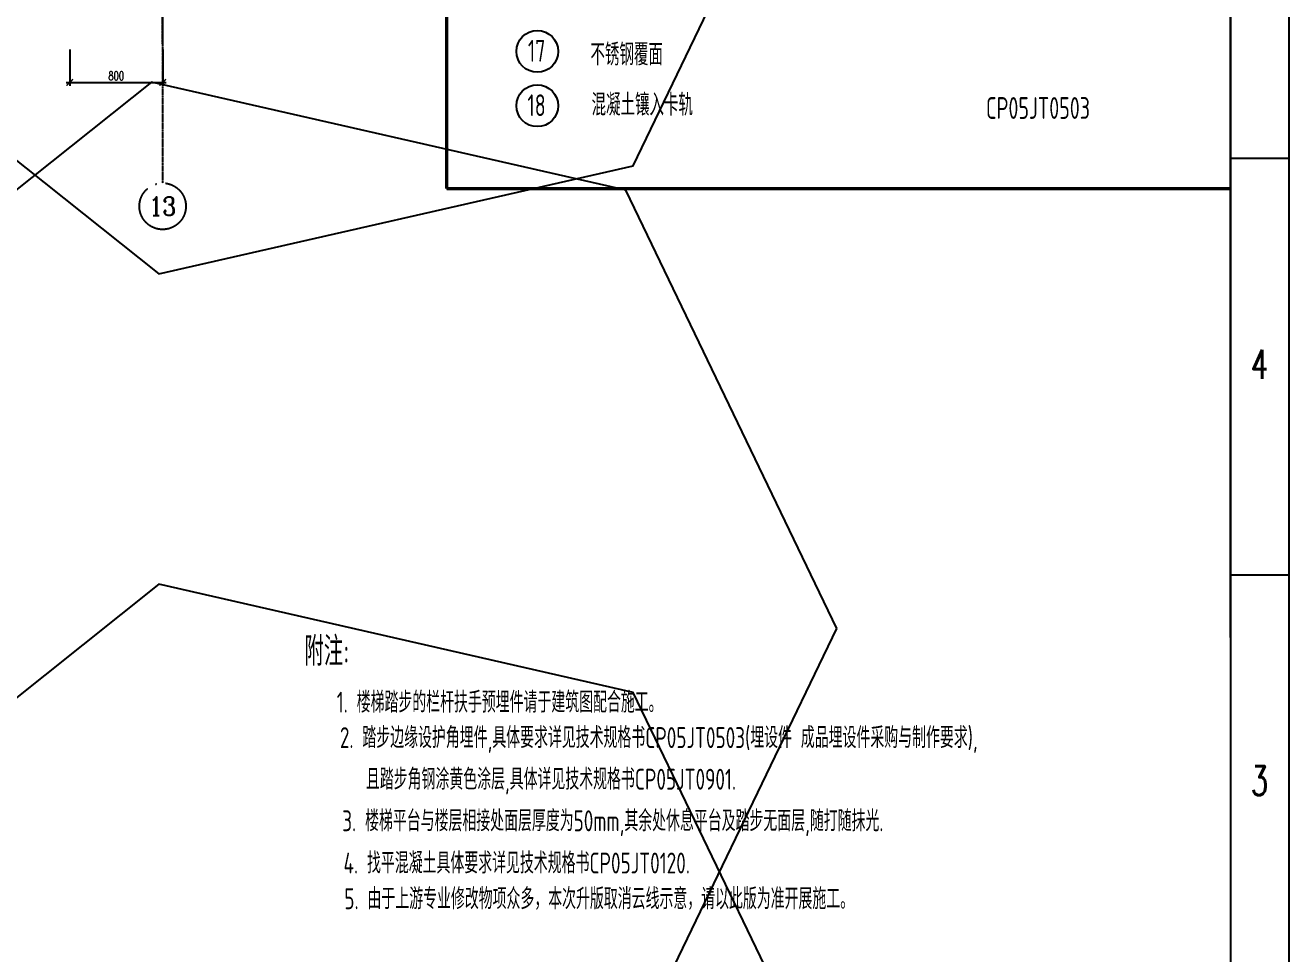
# Model space of a CAD drawing. Extents: x -383207 to 558143, y -95136 to 11777.
# Drawn here: x 501569 to 512447, y -82679 to -74681 of the extents above; entities that cross this region are included whole.
import ezdxf
from ezdxf.enums import TextEntityAlignment as Align

# ---------------------------------------------------------------- set-up
doc = ezdxf.new("R2010")
doc.units = 0
doc.linetypes.add('CONTINOUS', pattern=[0])
doc.linetypes.add('DOTE', pattern=[2.42, 2, -0.2, 0.02, -0.2])
doc.layers.get('0').update_dxf_attribs({"linetype": 'CONTINUOUS'})
doc.layers.get('Defpoints').update_dxf_attribs({"linetype": 'CONTINUOUS'})
for name, color, linetype in [('AXIS', 1, 'DOTE'), ('AXIS_TEXT', 7, 'CONTINUOUS'), ('C77(文本)', 7, 'CONTINUOUS'), ('DIM', 3, 'CONTINUOUS'), ('DOTE', 1, 'CONTINUOUS'), ('S_STAIR', 4, 'CONTINUOUS'), ('图框', 4, 'CONTINOUS'), ('缩略图', 4, 'CONTINUOUS')]:
    doc.layers.add(name, color=color, linetype=linetype)
doc.styles.add('_TCH_AXIS', font='COMPLEX', dxfattribs={"bigfont": 'GBCBIG'})
doc.styles.add('COMPLEX', font='COMPLEX')
doc.styles.add('HZ', font='TXT.shx', dxfattribs={"width": 0.7, "bigfont": 'hz.shx'})
doc.styles.add('RH', font='romans.shx', dxfattribs={"width": 0.7, "bigfont": 'hz.shx'})
doc.styles.add('S1', font='tssdeng.shx', dxfattribs={"width": 0.7, "bigfont": 'tssdchn.shx'})
doc.dimstyles.new('DIM25', dxfattribs={"dimtxt": 75, "dimasz": 40, "dimexe": 30, "dimexo": 50, "dimgap": 20, "dimtad": 1, "dimdec": 0, "dimzin": 0, "dimdsep": 46, "dimtxsty": 'RH', "dimblk": 'ARCHTICK', "dimcen": 0, "dimdle": 30, "dimclrd": 3, "dimclre": 3, "dimclrt": 3, "dimazin": 0, "dimtfac": 1, "dimtdec": 0, "dimtix": 1, "dimtmove": 2, "dimatfit": 3, "dimldrblk": '_DIMX', "dimfxl": 1, "dimtolj": 1, "dimtzin": 0, "dimarcsym": 0})

# ---------------------------------------------------------------- blocks, each defined once
blk = doc.blocks.new('_AXISO')
blk.add_circle((0, 0), 0.5)
at = {"layer": 'AXIS_TEXT', "style": 'COMPLEX', "width": 1.041667}
blk.add_attdef('A', text='', height=0.56, dxfattribs=at).set_placement((-0.25, -0.28), (0.25, -0.28), align=Align.FIT)
blk = doc.blocks.new('_ArchTick')
at = {"color": 0}
blk.add_lwpolyline([(-0.71, -0.71, 0.3, 0.3, 0), (0.71, 0.71, 0.5, 0.5, 0)], format="xyseb", dxfattribs=at)
blk = doc.blocks.new('*D102')
at = {"layer": 'Defpoints', "color": 0, "linetype": 'Continuous', "transparency": 16777216}
for p in [(501952, -74840), (502752, -74840), (502752, -75173)]:
    blk.add_point(p, dxfattribs=at)
at = {"layer": 'DIM', "color": 3, "linetype": 'Continuous', "lineweight": -2, "transparency": 16777216}
for p, q in [((501952, -74890), (501952, -75203)), ((502752, -74890), (502752, -75203)), ((501922, -75173), (502782, -75173))]:
    blk.add_line(p, q, dxfattribs=at)
at = {"layer": 'DIM', "color": 3, "linetype": 'Continuous', "lineweight": -2, "transparency": 16777216, "xscale": 40, "yscale": 40, "zscale": 40, "rotation": 180}
blk.add_blockref('_ArchTick', (501952, -75173), dxfattribs=at)
at = {"layer": 'DIM', "color": 3, "linetype": 'Continuous', "lineweight": -2, "transparency": 16777216, "xscale": 40, "yscale": 40, "zscale": 40}
blk.add_blockref('_ArchTick', (502752, -75173), dxfattribs=at)
at = {"layer": 'DIM', "color": 3, "linetype": 'Continuous', "transparency": 16777216, "insert": (502352, -75116), "char_height": 75, "attachment_point": 5, "style": 'RH'}
blk.add_mtext('\\A1;800', dxfattribs=at)
blk = doc.blocks.new('_DIMX')
blk.add_line((-150, 0), (150, 0))
at = {"const_width": 50}
blk.add_lwpolyline([(-70, -70), (70, 70)], dxfattribs=at)

msp = doc.modelspace()

# ---------------------------------------------------------------- linework, layer by layer
at = {"elevation": 0}
msp.add_lwpolyline([(470396.9, -60976.4), (512446.9, -60976.4), (512446.9, -90676.4), (470396.9, -90676.4)], close=True, dxfattribs=at)
for points in [[(508620.5, -72116.6), (506803, -68342.5), (502719, -67410.3), (499443.9, -70022.1), (499443.9, -74211.1), (502719, -76822.9), (506803, -75890.8)], [(508555.8, -79876.7), (506738.3, -76102.5), (502654.3, -75170.4), (499379.3, -77782.2), (499379.3, -81971.2), (502654.3, -84583), (506738.3, -83650.8)], [(508620.5, -84202.5), (506803, -80428.4), (502719, -79496.2), (499443.9, -82108), (499443.9, -86297), (502719, -88908.8), (506803, -87976.7)]]:
    msp.add_lwpolyline(points, close=True)
at = {"layer": 'AXIS'}
msp.add_line((502751.7, -74840.1), (502751.7, -76040.1), dxfattribs=at)
at = {"layer": 'C77(文本)', "color": 4}
for p, q in [((511946.9, -79955.5, 0), (511946.9, -61476.4, 0)), ((511952.9, -76088.8, 0), (505196.9, -76088.8, 0))]:
    msp.add_line(p, q, dxfattribs=at)
for centre in [(505977.4, -74905.9, 0), (505977.4, -75374.5, 0)]:
    msp.add_circle(centre, 180, dxfattribs=at)
at = {"layer": 'DOTE', "linetype": 'DOTE'}
msp.add_line((502751.7, -74840.1), (502751.7, -63740.1), dxfattribs=at)
at = {"layer": 'S_STAIR', "color": 0}
msp.add_lwpolyline([(502751.7, -63740.1), (502751.7, -74840.1)], dxfattribs=at)
at = {"layer": '图框'}
for p, q in [((512446.9, -60976.4, 0), (512446.9, -90676.4, 0)), ((511946.9, -75826.4, 0), (511946.9, -90176.4, 0)), ((511946.9, -75826.4, 0), (511946.9, -90176.4, 0)), ((511946.9, -75826.4, 0), (511946.9, -90176.4, 0)), ((511946.9, -75826.4, 0), (511946.9, -90176.4, 0)), ((511946.9, -75826.4, 0), (512446.9, -75826.4, 0)), ((511946.9, -79413.9, 0), (512446.9, -79413.9, 0))]:
    msp.add_line(p, q, dxfattribs=at)
at = {"layer": '图框', "color": 1}
msp.add_line((511946.9, -61476.4, 0), (511946.9, -90176.4, 0), dxfattribs=at)
at = {"layer": '缩略图', "const_width": 30, "elevation": 0}
for points in [[(505196.9, -76088.8), (505196.9, -61476.4)], [(505196.9, -76088.8), (511946.9, -76088.8)]]:
    msp.add_lwpolyline(points, dxfattribs=at)

# ---------------------------------------------------------------- block references
at = {"layer": 'AXIS'}
ref = msp.add_blockref('_AXISO', (502751.7, -76240.1), dxfattribs=dict(at, xscale=400, yscale=400, zscale=400))
ref.add_attrib('A', '13', dxfattribs={"layer": 'AXIS_TEXT', "height": 160.57, "style": '_TCH_AXIS', "width": 1.034483}).set_placement((502637, -76320.4), (502866.4, -76320.4), align=Align.FIT)

# ---------------------------------------------------------------- texts
at = {"layer": 'C77(文本)', "color": 4, "style": 'S1', "width": 0.7}
for s, height, p in [('17', 187.5, (505896.4, -74994.8, 0)), ('不锈钢覆面', 187.5, (506434.9, -75026.7, 0)), ('18', 187.5, (505892.5, -75463.8, 0)), ('混凝土镶入卡轨', 187.5, (506444.5, -75459.8, 0)), ('CP05JT0503', 187.5, (509840.6, -75487.5, 0)), ('附注:', 250, (503973.5, -80198.1, 0)), ('1. 楼梯踏步的栏杆扶手预埋件请于建筑图配合施工。', 180, (504250.5, -80601.9, 0)), ('2. 踏步边缘设护角埋件,具体要求详见技术规格书CP05JT0503(埋设件 成品埋设件采购与制作要求),', 180, (504277.7, -80906.9, 0)), ('且踏步角钢涂黄色涂层,具体详见技术规格书CP05JT0901.', 180, (504501.9, -81265.3, 0)), ('3. 楼梯平台与楼层相接处面层厚度为50mm,其余处休息平台及踏步无面层,随打随抹光.', 180, (504298, -81623.7, 0)), ('4. 找平混凝土具体要求详见技术规格书CP05JT0120.', 180, (504308.9, -81987.4, 0))]:
    msp.add_text(s, height=height, dxfattribs=at).set_placement(p)
msp.add_text('5. 由于上游专业修改物项众多，本次升版取消云线示意，请以此版为准开展施工。', height=180, dxfattribs=at).set_placement((504316, -82349, 0), align=Align.BOTTOM_LEFT)
at = {"layer": '图框', "style": 'HZ', "width": 0.7}
for s, p in [('4', (512194.9, -77726.1, 0)), ('3', (512194.9, -81313.6, 0))]:
    msp.add_text(s, height=250, dxfattribs=at).set_placement(p, align=Align.CENTER)

# ---------------------------------------------------------------- dimensions: what is measured, and where the dimension line sits
at = {"layer": 'DIM', "linetype": 'Continuous'}
dim = msp.add_linear_dim(base=(502751.7, -75173.2), p1=(501951.7, -74840.1), p2=(502751.7, -74840.1), dimstyle='DIM25', dxfattribs=at)
dim.commit()
dim.dimension.update_dxf_attribs({"geometry": '*D102', "text_midpoint": (502351.7, -75115.7)})

doc.saveas('drawing.dxf')
